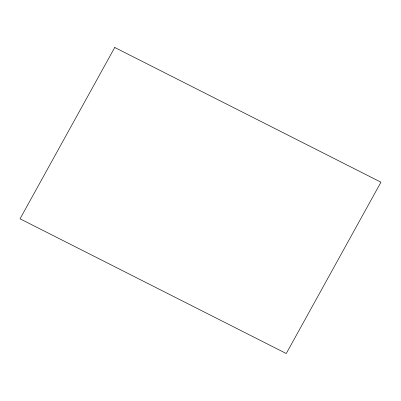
<?xml version="1.0" encoding="UTF-8"?>
<svg xmlns="http://www.w3.org/2000/svg" width="401" height="401" viewBox="0 0 401 401"><rect width="100%" height="100%" fill="white"/><g stroke="black" fill="none" stroke-linecap="round" stroke-linejoin="round"><path stroke-width="0.6" d="M114.736 47.478L20.05 218.801L286.264 353.522L380.95 182.199L114.736 47.478"/></g></svg>
